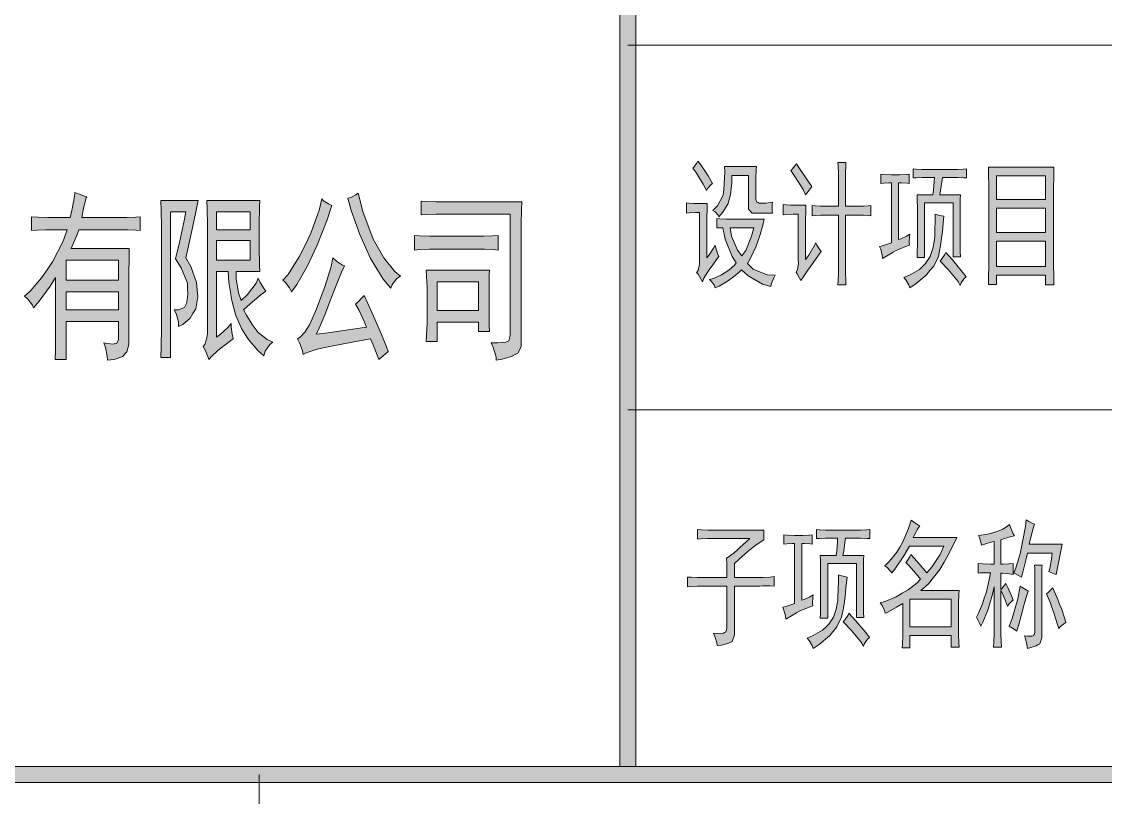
# Model space of a CAD drawing. Header units: millimetres. Extents: x 0 to 207, y 0 to 293.
# Drawn here: x 59.2 to 92.52, y 241.94 to 265.78 of the extents above; entities that cross this region are included whole.
import ezdxf

# ---------------------------------------------------------------- set-up
doc = ezdxf.new("R2010")
doc.units = ezdxf.units.MM

msp = doc.modelspace()

# ---------------------------------------------------------------- hatches: boundary and pattern name
h = msp.add_hatch(color=0)
h.dxf.hatch_style = 2
h.paths.add_polyline_path([(77.593472, 287.224611), (78.087361, 287.224611), (78.087361, 242.883972), (77.593472, 242.883972)])
h = msp.add_hatch(color=0)
h.dxf.hatch_style = 2
h.paths.add_polyline_path([(79.992361, 261.485944), (80.084083, 261.376583), (80.313389, 261.037917), (80.443917, 260.805083), (80.398056, 260.76275), (80.306333, 260.653389), (80.260472, 260.589889), (80.161694, 260.780389), (79.950028, 261.119056), (79.840667, 261.27075), (79.875944, 261.3025), (79.950028, 261.411861)])
h = msp.add_hatch(color=0)
h.dxf.hatch_style = 2
h.paths.add_polyline_path([(81.759778, 259.891389), (81.661, 259.891389), (81.555167, 260.007806), (81.548111, 260.124222), (81.548111, 261.052028), (81.036583, 261.052028), (81.036583, 260.819194), (81.001306, 260.455833), (80.9625, 260.321778), (80.923694, 260.19125), (80.764944, 259.916083), (80.641472, 259.774972), (80.620306, 259.831417), (80.528583, 259.933722), (80.458028, 259.972528), (80.602667, 260.113639), (80.768472, 260.438194), (80.789639, 260.621639), (80.807278, 260.805083), (80.824917, 261.154333), (80.817861, 261.320139), (81.795056, 261.320139), (81.788, 261.217833), (81.780944, 260.970889), (81.780944, 260.819194), (81.780944, 260.371167), (81.780944, 260.307667), (81.812694, 260.226528), (81.844444, 260.215944), (81.879722, 260.201833), (81.967917, 260.194778), (82.027889, 260.198306), (82.084333, 260.201833), (82.218389, 260.215944), (82.292472, 260.223), (82.281889, 260.141861), (82.281889, 259.972528), (82.292472, 259.891389)])
h = msp.add_hatch(color=0)
h.dxf.hatch_style = 2
h.paths.add_polyline_path([(83.02625, 261.401278), (83.100333, 261.295444), (83.340222, 260.946194), (83.5025, 260.706306), (83.449583, 260.639278), (83.350806, 260.512278), (83.304944, 260.455833), (83.230861, 260.614583), (83.001556, 260.988528), (82.849861, 261.203722), (82.892194, 261.242528), (82.980389, 261.344833)])
h = msp.add_hatch(color=0)
h.dxf.hatch_style = 2
h.paths.add_polyline_path([(84.317417, 260.106583), (84.317417, 260.935611), (84.317417, 261.101417), (84.310361, 261.358944), (84.303306, 261.450667), (84.546722, 261.450667), (84.543194, 261.344833), (84.536139, 261.154333), (84.536139, 261.069667), (84.536139, 260.106583), (85.012389, 260.106583), (85.082944, 260.106583), (85.234639, 260.113639), (85.315778, 260.124222), (85.315778, 259.806722), (85.227583, 259.817306), (85.082944, 259.824361), (85.0265, 259.824361), (84.536139, 259.824361), (84.536139, 258.162778), (84.536139, 258.064), (84.543194, 257.824111), (84.546722, 257.683), (84.303306, 257.683), (84.310361, 257.824111), (84.317417, 258.056944), (84.317417, 258.148667), (84.317417, 259.824361), (83.862333, 259.824361), (83.774139, 259.824361), (83.601278, 259.817306), (83.513083, 259.806722), (83.513083, 260.124222), (83.601278, 260.113639), (83.763556, 260.106583), (83.841167, 260.106583)])
h = msp.add_hatch(color=0)
h.dxf.hatch_style = 2
h.paths.add_polyline_path([(87.884, 261.235472), (87.975722, 261.235472), (88.162694, 261.242528), (88.257944, 261.253111), (88.257944, 260.970889), (88.162694, 260.977944), (87.975722, 260.988528), (87.884, 260.988528), (87.513583, 260.988528), (87.495944, 260.854472), (87.453611, 260.589889), (87.432444, 260.455833), (88.070972, 260.455833), (88.063917, 260.332361), (88.056861, 260.057194), (88.056861, 259.909028), (88.056861, 259.076472), (88.056861, 258.970639), (88.063917, 258.702528), (88.070972, 258.547306), (87.848722, 258.547306), (87.848722, 260.205361), (86.966778, 260.205361), (86.966778, 258.529667), (86.733944, 258.529667), (86.741, 258.677833), (86.744528, 258.945944), (86.744528, 259.062361), (86.744528, 259.909028), (86.744528, 260.0325), (86.741, 260.307667), (86.733944, 260.455833), (87.220778, 260.455833), (87.238417, 260.596944), (87.263111, 260.861528), (87.266639, 260.988528), (86.977361, 260.988528), (86.889167, 260.988528), (86.70925, 260.977944), (86.617528, 260.970889), (86.617528, 261.253111), (86.70925, 261.242528), (86.889167, 261.235472), (86.977361, 261.235472)])
h = msp.add_hatch(color=0)
h.paths.add_polyline_path([(90.942583, 261.3025), (90.935528, 261.062611), (90.928472, 260.604), (90.928472, 260.388806), (90.928472, 258.445), (90.928472, 258.321528), (90.935528, 257.940528), (90.942583, 257.683), (90.685056, 257.683), (90.685056, 257.982861), (89.175167, 257.982861), (89.175167, 257.700639), (88.93175, 257.700639), (88.935278, 257.922889), (88.942333, 258.279194), (88.942333, 258.41325), (88.942333, 260.388806), (88.942333, 260.663972), (88.935278, 261.119056), (88.93175, 261.3025)])
h.paths.add_polyline_path([(90.685056, 258.247444), (90.685056, 259.027083), (89.175167, 259.027083), (89.175167, 258.247444)])
h.paths.add_polyline_path([(90.685056, 259.291667), (90.685056, 260.039556), (89.175167, 260.039556), (89.175167, 259.291667)])
h.paths.add_polyline_path([(90.685056, 260.307667), (90.685056, 261.037917), (89.175167, 261.037917), (89.175167, 260.307667)])
h = msp.add_hatch(color=0)
h.dxf.hatch_style = 2
h.paths.add_polyline_path([(86.501111, 258.910667), (86.39175, 258.868333), (86.187139, 258.783667), (86.095417, 258.737806), (86.000167, 258.691944), (85.792028, 258.572), (85.675611, 258.497917), (85.665028, 258.596694), (85.619167, 258.780139), (85.583889, 258.861278), (85.675611, 258.885972), (85.855528, 258.945944), (85.943722, 258.977694), (85.943722, 260.819194), (85.866111, 260.819194), (85.703833, 260.812139), (85.619167, 260.805083), (85.619167, 261.087306), (85.717944, 261.076722), (85.943722, 261.069667), (86.070722, 261.069667), (86.197722, 261.069667), (86.409389, 261.076722), (86.490528, 261.087306), (86.490528, 260.805083), (86.427028, 260.812139), (86.261222, 260.819194), (86.162444, 260.819194), (86.162444, 259.076472), (86.240056, 259.101167), (86.412917, 259.185833), (86.511694, 259.242278), (86.501111, 259.161139), (86.494056, 258.995333)])
h = msp.add_hatch(color=0)
h.paths.add_polyline_path([(59.287833, 257.340806), (59.46775, 257.496028), (59.813472, 257.898194), (59.986333, 258.148667), (60.155667, 258.395611), (60.466111, 259.012972), (60.603694, 259.376333), (60.046306, 259.376333), (59.940472, 259.376333), (59.668833, 259.36575), (59.506556, 259.355167), (59.506556, 259.774972), (59.707639, 259.764389), (60.0075, 259.753806), (60.109806, 259.753806), (60.698944, 259.753806), (60.758917, 260.018389), (60.829472, 260.406444), (60.836528, 260.526389), (60.952944, 260.484056), (61.139917, 260.417028), (61.210472, 260.395861), (61.185778, 260.360583), (61.108167, 260.039556), (61.05525, 259.753806), (62.311139, 259.753806), (62.441667, 259.753806), (62.713306, 259.764389), (62.850889, 259.774972), (62.850889, 259.355167), (62.713306, 259.36575), (62.466361, 259.376333), (62.357, 259.376333), (60.96, 259.376333), (60.907083, 259.231694), (60.790667, 258.945944), (60.730694, 258.801306), (62.512222, 258.801306), (62.505167, 258.522611), (62.494583, 258.025194), (62.494583, 257.806472), (62.494583, 256.010833), (62.494583, 255.855611), (62.434611, 255.629833), (62.371111, 255.559278), (62.311139, 255.485194), (62.046556, 255.389944), (61.845472, 255.368778), (61.838417, 255.49225), (61.781972, 255.756833), (61.736111, 255.901472), (61.852528, 255.880306), (62.021861, 255.866194), (62.078306, 255.880306), (62.131222, 255.890889), (62.184139, 256.010833), (62.184139, 256.123722), (62.184139, 256.564694), (60.575472, 256.564694), (60.575472, 255.389944), (60.233278, 255.389944), (60.240333, 255.668639), (60.247389, 256.144889), (60.247389, 256.342444), (60.247389, 257.915833), (60.085111, 257.65125), (59.746444, 257.185583), (59.566528, 256.9845), (59.534778, 257.062111), (59.397194, 257.242028)])
h.paths.add_polyline_path([(62.184139, 257.827639), (62.184139, 258.448528), (60.575472, 258.448528), (60.575472, 257.827639)])
h.paths.add_polyline_path([(62.184139, 256.921), (62.184139, 257.471333), (60.575472, 257.471333), (60.575472, 256.921)])
h = msp.add_hatch(color=0)
h.dxf.hatch_style = 2
h.paths.add_polyline_path([(64.635944, 260.282972), (64.494833, 259.630333), (64.300806, 258.744861), (64.247889, 258.512028), (64.403111, 258.247444), (64.5795, 257.760611), (64.604194, 257.538361), (64.625361, 257.316111), (64.561861, 256.95275), (64.470139, 256.808111), (64.381944, 256.663472), (64.163222, 256.465917), (64.029167, 256.409472), (64.022111, 256.554111), (63.951556, 256.808111), (63.891583, 256.921), (64.029167, 256.921), (64.209083, 256.995083), (64.247889, 257.072694), (64.286694, 257.150306), (64.318444, 257.400778), (64.307861, 257.573639), (64.300806, 257.742972), (64.113833, 258.205111), (63.937444, 258.490861), (64.060917, 258.988278), (64.216139, 259.707944), (64.247889, 259.930194), (63.782222, 259.930194), (63.782222, 255.456972), (63.485889, 255.456972), (63.496472, 255.767417), (63.503528, 256.377722), (63.503528, 256.674056), (63.503528, 259.266972), (63.503528, 259.464528), (63.496472, 259.976056), (63.485889, 260.282972)])
h = msp.add_hatch(color=0)
h.paths.add_polyline_path([(66.526833, 260.282972), (66.51625, 260.085417), (66.509194, 259.531556), (66.509194, 259.178778), (66.509194, 258.833056), (66.51625, 258.293306), (66.526833, 258.092222), (65.796583, 258.092222), (65.796583, 257.880556), (65.874194, 257.439583), (65.951806, 257.20675), (66.152889, 257.393722), (66.417472, 257.739444), (66.477444, 257.894667), (66.540944, 257.760611), (66.657361, 257.559528), (66.710278, 257.496028), (66.572694, 257.393722), (66.2305, 257.107972), (66.029417, 256.921), (66.114083, 256.751667), (66.294, 256.465917), (66.385722, 256.342444), (66.477444, 256.2225), (66.749083, 256.010833), (66.929, 255.922639), (66.83375, 255.855611), (66.696167, 255.647472), (66.650306, 255.502833), (66.463333, 255.668639), (66.174056, 256.007306), (66.068222, 256.176639), (65.962389, 256.3495), (65.793056, 256.748139), (65.726028, 256.973917), (65.662528, 257.203222), (65.570806, 257.760611), (65.549639, 258.092222), (65.193333, 258.092222), (65.193333, 256.077861), (65.316806, 256.166056), (65.542583, 256.377722), (65.641361, 256.497667), (65.648417, 256.398889), (65.680167, 256.166056), (65.704861, 256.032), (65.634306, 255.979083), (65.450861, 255.834444), (65.337972, 255.74625), (65.228611, 255.658056), (65.038111, 255.481667), (64.9605, 255.389944), (64.92875, 255.481667), (64.844083, 255.679222), (64.787639, 255.788583), (64.837028, 255.855611), (64.897, 256.056694), (64.914639, 256.187222), (64.914639, 259.309306), (64.914639, 259.531556), (64.904056, 260.018389), (64.897, 260.282972)])
h.paths.add_polyline_path([(66.2305, 258.448528), (66.2305, 259.044722), (65.193333, 259.044722), (65.193333, 258.448528)])
h.paths.add_polyline_path([(66.2305, 259.376333), (66.2305, 259.930194), (65.193333, 259.930194), (65.193333, 259.376333)])
h = msp.add_hatch(color=0)
h.dxf.hatch_style = 2
h.paths.add_polyline_path([(68.742278, 260.12775), (68.594111, 259.686778), (68.290722, 258.910667), (68.1355, 258.579056), (67.980278, 258.247444), (67.662778, 257.693583), (67.5005, 257.471333), (67.440528, 257.594806), (67.306472, 257.771194), (67.239444, 257.827639), (67.401722, 258.004028), (67.740389, 258.547306), (67.920306, 258.910667), (68.096694, 259.277556), (68.354222, 259.986639), (68.431833, 260.328833), (68.48475, 260.272389), (68.639972, 260.173611)])
h = msp.add_hatch(color=0)
h.dxf.hatch_style = 2
h.paths.add_polyline_path([(69.546611, 260.505222), (69.694778, 259.940778), (70.00875, 259.090583), (70.174556, 258.801306), (70.340361, 258.512028), (70.679028, 258.092222), (70.848361, 257.958167), (70.739, 257.880556), (70.594361, 257.693583), (70.555556, 257.584222), (70.322722, 257.859389), (69.927611, 258.501444), (69.765333, 258.868333), (69.603056, 259.231694), (69.338472, 259.976056), (69.236167, 260.35), (69.320833, 260.374694), (69.476056, 260.448778)])
h = msp.add_hatch(color=0)
h.dxf.hatch_style = 2
h.paths.add_polyline_path([(74.584278, 260.240639), (74.577222, 259.997222), (74.566639, 259.563306), (74.566639, 259.376333), (74.566639, 255.922639), (74.559583, 255.778), (74.457278, 255.583972), (74.3585, 255.534583), (74.26325, 255.485194), (73.981028, 255.404056), (73.794056, 255.368778), (73.794056, 255.467556), (73.716444, 255.735667), (73.638833, 255.901472), (73.839917, 255.901472), (74.086861, 255.922639), (74.132722, 255.943806), (74.182111, 255.9685), (74.227972, 256.134306), (74.227972, 256.278944), (74.227972, 259.863167), (72.090139, 259.863167), (71.949028, 259.863167), (71.645639, 259.852583), (71.483361, 259.842), (71.483361, 260.261806), (71.645639, 260.251222), (71.941972, 260.240639), (72.0725, 260.240639)])
h = msp.add_hatch(color=0)
h.dxf.hatch_style = 2
h.paths.add_polyline_path([(80.281639, 260.19125), (80.278111, 260.039556), (80.271056, 259.707944), (80.271056, 259.5245), (80.271056, 258.512028), (80.345139, 258.610806), (80.475667, 258.811889), (80.528583, 258.910667), (80.542694, 258.829528), (80.602667, 258.653139), (80.641472, 258.561417), (80.567389, 258.462639), (80.429806, 258.272139), (80.362778, 258.180417), (80.299278, 258.088694), (80.182861, 257.891139), (80.133472, 257.781778), (80.091139, 257.8735), (80.002944, 258.014611), (79.957083, 258.064), (80.002944, 258.131028), (80.048806, 258.321528), (80.048806, 258.445), (80.048806, 259.909028), (79.928861, 259.909028), (79.72425, 259.898444), (79.643111, 259.891389), (79.643111, 260.205361), (79.720722, 260.198306), (79.875944, 260.19125), (79.957083, 260.19125)])
h = msp.add_hatch(color=0)
h.dxf.hatch_style = 2
h.paths.add_polyline_path([(83.315528, 260.138333), (83.312, 259.983111), (83.304944, 259.6515), (83.304944, 259.475111), (83.304944, 258.462639), (83.403722, 258.60375), (83.558944, 258.861278), (83.618917, 258.977694), (83.654194, 258.910667), (83.735333, 258.780139), (83.781194, 258.713111), (83.456639, 258.247444), (83.379028, 258.138083), (83.234389, 257.922889), (83.163833, 257.817056), (83.125028, 257.891139), (83.047417, 258.021667), (83.015667, 258.081639), (83.054472, 258.148667), (83.08975, 258.346222), (83.082694, 258.480278), (83.082694, 259.856111), (82.927472, 259.856111), (82.694639, 259.849056), (82.620556, 259.842), (82.620556, 260.155972), (82.712278, 260.148917), (82.839278, 260.138333), (82.874556, 260.138333)])
h = msp.add_hatch(color=0)
h.paths.add_polyline_path([(80.574444, 259.725583), (80.666167, 259.715), (80.874306, 259.707944), (80.990722, 259.707944), (82.038472, 259.707944), (82.003194, 259.559778), (81.907944, 259.231694), (81.844444, 259.051778), (81.784472, 258.875389), (81.618667, 258.522611), (81.516361, 258.346222), (81.699806, 258.173361), (82.130194, 257.989917), (82.373611, 257.982861), (82.32775, 257.90525), (82.257194, 257.732389), (82.236028, 257.633611), (81.985556, 257.707694), (81.537528, 257.965222), (81.339972, 258.148667), (81.265889, 258.081639), (81.085972, 257.937), (80.980139, 257.855861), (80.874306, 257.77825), (80.648528, 257.647722), (80.528583, 257.598333), (80.503889, 257.665361), (80.415694, 257.788833), (80.352194, 257.848806), (80.479194, 257.880556), (80.722611, 257.989917), (80.8355, 258.064), (80.948389, 258.138083), (81.12125, 258.289778), (81.177694, 258.363861), (81.050694, 258.554361), (80.839028, 259.094111), (80.757889, 259.443361), (80.574444, 259.443361)])
h.paths.add_polyline_path([(81.350556, 258.579056), (81.466972, 258.744861), (81.646889, 259.178778), (81.713917, 259.443361), (80.990722, 259.443361), (81.033056, 259.185833), (81.212972, 258.751917)])
h = msp.add_hatch(color=0)
h.dxf.hatch_style = 2
h.paths.add_polyline_path([(87.559444, 259.792611), (87.548861, 259.690306), (87.524167, 259.461), (87.513583, 259.326944), (87.499472, 259.192889), (87.457139, 258.893028), (87.425389, 258.727222), (87.393639, 258.561417), (87.245472, 258.258028), (87.129056, 258.123972), (87.012639, 257.986389), (86.705722, 257.725333), (86.511694, 257.598333), (86.483472, 257.683), (86.39175, 257.84175), (86.32825, 257.915833), (86.51875, 257.989917), (86.8045, 258.155722), (86.903278, 258.247444), (86.998528, 258.339167), (87.136111, 258.554361), (87.181972, 258.677833), (87.224306, 258.804833), (87.273694, 259.072944), (87.28075, 259.217583), (87.284278, 259.362222), (87.291333, 259.68325), (87.291333, 259.856111), (87.351306, 259.842), (87.481833, 259.806722)])
h = msp.add_hatch(color=0)
h.dxf.hatch_style = 2
h.paths.add_polyline_path([(73.314278, 259.178778), (73.413056, 259.178778), (73.684694, 259.189361), (73.854028, 259.199944), (73.854028, 258.755444), (73.69175, 258.769556), (73.430694, 258.780139), (73.328389, 258.780139), (71.885528, 258.780139), (71.740889, 258.780139), (71.4375, 258.769556), (71.282278, 258.755444), (71.282278, 259.199944), (71.4375, 259.189361), (71.740889, 259.178778), (71.885528, 259.178778)])
h = msp.add_hatch(color=0)
h.dxf.hatch_style = 2
h.paths.add_polyline_path([(87.615889, 258.677833), (87.8205, 258.455583), (88.134472, 258.081639), (88.243833, 257.929944), (88.187389, 257.880556), (88.092139, 257.750028), (88.056861, 257.665361), (87.993361, 257.788833), (87.686444, 258.162778), (87.443028, 258.41325), (87.499472, 258.487333), (87.587667, 258.621389)])
h = msp.add_hatch(color=0)
h.dxf.hatch_style = 2
h.paths.add_polyline_path([(69.811194, 256.388306), (69.747694, 256.543528), (69.578361, 256.896306), (69.469, 257.097389), (69.546611, 257.164417), (69.677139, 257.294944), (69.733583, 257.361972), (69.85, 257.118556), (70.065194, 256.63525), (70.1675, 256.398889), (70.266278, 256.162528), (70.4215, 255.778), (70.477944, 255.636889), (70.393278, 255.569861), (70.245111, 255.446389), (70.181611, 255.389944), (70.13575, 255.524), (70.012278, 255.845028), (69.934667, 256.032), (69.416083, 255.933222), (68.682306, 255.788583), (68.470639, 255.74625), (68.255444, 255.700389), (67.952056, 255.601611), (67.856806, 255.545167), (67.835639, 255.658056), (67.750972, 255.901472), (67.687472, 256.032), (67.765083, 256.077861), (67.91325, 256.233083), (67.980278, 256.342444), (68.050833, 256.455333), (68.255444, 256.921), (68.393028, 257.273778), (68.527083, 257.626556), (68.717583, 258.247444), (68.7705, 258.512028), (68.886917, 258.41325), (69.066833, 258.293306), (69.130333, 258.268611), (69.042139, 258.081639), (68.816361, 257.517194), (68.671722, 257.139722), (68.527083, 256.765778), (68.322472, 256.278944), (68.2625, 256.166056), (68.618806, 256.211917), (69.391389, 256.321278)])
h = msp.add_hatch(color=0)
h.paths.add_polyline_path([(73.592972, 258.138083), (73.582389, 257.982861), (73.575333, 257.65125), (73.575333, 257.471333), (73.575333, 256.9845), (73.575333, 256.808111), (73.582389, 256.44475), (73.592972, 256.25425), (73.250778, 256.25425), (73.250778, 256.543528), (71.980778, 256.543528), (71.980778, 255.943806), (71.638583, 255.943806), (71.656222, 256.144889), (71.670333, 256.497667), (71.670333, 256.652889), (71.670333, 257.471333), (71.670333, 257.615972), (71.656222, 257.947583), (71.638583, 258.138083)])
h.paths.add_polyline_path([(73.250778, 256.896306), (73.250778, 257.781778), (71.980778, 257.781778), (71.980778, 256.896306)])
h = msp.add_hatch(color=0)
h.paths.add_polyline_path([(86.815083, 250.28525), (86.786861, 250.242917), (86.737472, 250.15825), (86.716306, 250.119444), (86.695139, 250.077111), (86.64575, 249.978333), (86.617528, 249.918361), (87.954556, 249.918361), (87.884, 249.770194), (87.689972, 249.392722), (87.562972, 249.163417), (87.4395, 248.934111), (87.083194, 248.500194), (86.850361, 248.292056), (88.025111, 248.292056), (88.018056, 248.168583), (88.011, 247.911056), (88.011, 247.777), (88.011, 247.096139), (88.011, 246.955028), (88.018056, 246.679861), (88.025111, 246.549333), (87.778167, 246.549333), (87.778167, 246.912694), (86.511694, 246.912694), (86.511694, 246.531694), (86.278861, 246.531694), (86.285917, 246.648111), (86.292972, 246.912694), (86.292972, 247.064389), (86.292972, 247.893417), (86.098944, 247.777), (85.834361, 247.628833), (85.75675, 247.593556), (85.735583, 247.678222), (85.657972, 247.833444), (85.605056, 247.911056), (85.75675, 247.949861), (86.091889, 248.101556), (86.275333, 248.207389), (86.458778, 248.31675), (86.741, 248.531944), (86.839778, 248.641306), (86.70925, 248.807111), (86.483472, 249.064639), (86.384694, 249.156361), (86.427028, 249.20575), (86.508167, 249.329222), (86.546972, 249.403306), (86.733944, 249.188111), (86.977361, 248.905889), (87.037333, 248.838861), (87.181972, 248.997611), (87.443028, 249.403306), (87.559444, 249.653778), (86.501111, 249.653778), (86.32825, 249.353917), (86.053083, 248.948222), (85.954306, 248.838861), (85.919028, 248.88825), (85.816722, 248.997611), (85.746167, 249.054056), (85.880222, 249.181056), (86.109528, 249.466806), (86.204778, 249.629083), (86.300028, 249.791361), (86.476417, 250.200583), (86.557556, 250.451056), (86.635167, 250.391083), (86.762167, 250.309944)])
h.paths.add_polyline_path([(87.778167, 247.177278), (87.778167, 248.023944), (86.511694, 248.023944), (86.511694, 247.177278)])
h = msp.add_hatch(color=0)
h.dxf.hatch_style = 2
h.paths.add_polyline_path([(88.557806, 247.477139), (88.621306, 247.593556), (88.744778, 247.879306), (88.801222, 248.052167), (88.861194, 248.2215), (88.952917, 248.616611), (88.988194, 248.838861), (88.864722, 248.838861), (88.681278, 248.831806), (88.617778, 248.821222), (88.617778, 249.121083), (88.744778, 249.114028), (88.988194, 249.103444), (89.104611, 249.103444), (89.104611, 249.801944), (89.048167, 249.784306), (88.854139, 249.727861), (88.720083, 249.685528), (88.698917, 249.77725), (88.653056, 249.925417), (88.628361, 249.985389), (88.702444, 249.992444), (88.8365, 250.013611), (88.896472, 250.027722), (88.952917, 250.038306), (89.069333, 250.066528), (89.129306, 250.084167), (89.18575, 250.101806), (89.295111, 250.144139), (89.348028, 250.168833), (89.400944, 250.193528), (89.517361, 250.267611), (89.580861, 250.317), (89.616139, 250.207639), (89.690222, 250.034778), (89.732556, 249.96775), (89.633778, 249.950111), (89.425639, 249.893667), (89.31275, 249.851333), (89.31275, 249.103444), (89.37625, 249.103444), (89.563222, 249.114028), (89.686694, 249.121083), (89.686694, 248.789472), (89.563222, 248.807111), (89.37625, 248.821222), (89.31275, 248.821222), (89.31275, 248.323806), (89.348028, 248.366139), (89.425639, 248.457861), (89.464444, 248.50725), (89.524417, 248.383778), (89.633778, 248.12625), (89.686694, 247.992194), (89.644361, 247.960444), (89.559694, 247.868722), (89.510306, 247.80875), (89.453861, 247.974556), (89.355083, 248.217972), (89.31275, 248.292056), (89.31275, 247.064389), (89.31275, 246.979722), (89.319806, 246.722194), (89.326861, 246.549333), (89.079917, 246.549333), (89.094028, 246.715139), (89.104611, 246.972667), (89.104611, 247.064389), (89.104611, 248.408472), (89.051694, 248.175639), (88.952917, 247.819333), (88.907056, 247.692333), (88.861194, 247.568861), (88.755361, 247.318389), (88.698917, 247.194917), (88.663639, 247.269), (88.593083, 247.410111)])
h = msp.add_hatch(color=0)
h.dxf.hatch_style = 2
h.paths.add_polyline_path([(90.349917, 250.334639), (90.318167, 250.242917), (90.237028, 249.936), (90.184111, 249.720806), (91.196583, 249.720806), (91.009611, 248.789472), (90.953167, 248.807111), (90.843806, 248.845917), (90.790889, 248.874139), (90.812056, 248.972917), (90.864972, 249.255139), (90.893194, 249.438583), (90.127667, 249.438583), (90.085333, 249.262194), (89.993611, 248.898833), (89.940694, 248.704806), (89.870139, 248.747139), (89.75725, 248.807111), (89.707861, 248.821222), (89.785472, 249.01525), (89.905417, 249.417417), (89.94775, 249.629083), (89.990083, 249.84075), (90.064167, 250.260556), (90.092389, 250.465167), (90.166472, 250.415778), (90.297, 250.34875)])
h = msp.add_hatch(color=0)
h.dxf.hatch_style = 2
h.paths.add_polyline_path([(80.479194, 246.979722), (80.61325, 246.972667), (80.782583, 246.98325), (80.817861, 247.004417), (80.853139, 247.025583), (80.888417, 247.127889), (80.888417, 247.212556), (80.888417, 248.422583), (80.062917, 248.422583), (79.981778, 248.422583), (79.78775, 248.415528), (79.678389, 248.408472), (79.678389, 248.704806), (79.78775, 248.69775), (79.981778, 248.690694), (80.062917, 248.690694), (80.888417, 248.690694), (80.888417, 248.821222), (80.881361, 249.121083), (80.874306, 249.286889), (80.955444, 249.336278), (81.12125, 249.463278), (81.205917, 249.537361), (81.290583, 249.611444), (81.484611, 249.784306), (81.5975, 249.886611), (80.412167, 249.886611), (80.288694, 249.886611), (80.0735, 249.876028), (79.981778, 249.868972), (79.981778, 250.168833), (80.101722, 250.15825), (80.306333, 250.151194), (80.387472, 250.151194), (82.027889, 250.151194), (82.027889, 249.851333), (81.939694, 249.801944), (81.745667, 249.667889), (81.643361, 249.58675), (81.537528, 249.502083), (81.276472, 249.26925), (81.12125, 249.121083), (81.12125, 248.690694), (81.897361, 248.690694), (81.996139, 248.690694), (82.218389, 248.704806), (82.338333, 248.722444), (82.338333, 248.422583), (82.218389, 248.433167), (81.996139, 248.433167), (81.897361, 248.422583), (81.12125, 248.422583), (81.12125, 247.096139), (81.12125, 246.930333), (81.054222, 246.72925), (80.987194, 246.6975), (80.920167, 246.66575), (80.719083, 246.612833), (80.585028, 246.598722), (80.574444, 246.690444), (80.521528, 246.880944)])
h = msp.add_hatch(color=0)
h.dxf.hatch_style = 2
h.paths.add_polyline_path([(83.527194, 247.826389), (83.414306, 247.784056), (83.213222, 247.699389), (83.117972, 247.653528), (83.02625, 247.607667), (82.818111, 247.487722), (82.701694, 247.410111), (82.687583, 247.512417), (82.641722, 247.692333), (82.606444, 247.777), (82.701694, 247.801694), (82.881611, 247.858139), (82.966278, 247.893417), (82.966278, 249.734917), (82.892194, 249.734917), (82.729917, 249.727861), (82.641722, 249.720806), (82.641722, 250.003028), (82.7405, 249.992444), (82.966278, 249.985389), (83.096806, 249.985389), (83.223806, 249.985389), (83.431944, 249.992444), (83.513083, 250.003028), (83.513083, 249.720806), (83.449583, 249.727861), (83.287306, 249.734917), (83.188528, 249.734917), (83.188528, 247.992194), (83.262611, 248.016889), (83.439, 248.101556), (83.537778, 248.158), (83.527194, 248.076861), (83.520139, 247.911056)])
h = msp.add_hatch(color=0)
h.dxf.hatch_style = 2
h.paths.add_polyline_path([(84.910083, 250.151194), (85.001806, 250.151194), (85.188778, 250.15825), (85.2805, 250.168833), (85.2805, 249.886611), (85.188778, 249.893667), (85.001806, 249.900722), (84.910083, 249.900722), (84.536139, 249.900722), (84.5185, 249.770194), (84.479694, 249.502083), (84.455, 249.371556), (85.093528, 249.371556), (85.09, 249.244556), (85.082944, 248.972917), (85.082944, 248.821222), (85.082944, 247.992194), (85.082944, 247.882833), (85.09, 247.61825), (85.093528, 247.4595), (84.874806, 247.4595), (84.874806, 249.121083), (83.989333, 249.121083), (83.989333, 247.445389), (83.7565, 247.445389), (83.763556, 247.593556), (83.770611, 247.858139), (83.770611, 247.974556), (83.770611, 248.821222), (83.770611, 248.948222), (83.763556, 249.219861), (83.7565, 249.371556), (84.246861, 249.371556), (84.2645, 249.512667), (84.285667, 249.77725), (84.292722, 249.900722), (84.003444, 249.900722), (83.91525, 249.900722), (83.735333, 249.893667), (83.643611, 249.886611), (83.643611, 250.168833), (83.735333, 250.15825), (83.91525, 250.151194), (84.003444, 250.151194)])
h = msp.add_hatch(color=0)
h.dxf.hatch_style = 2
h.paths.add_polyline_path([(90.579222, 249.071694), (90.575694, 248.987028), (90.568639, 248.69775), (90.568639, 248.489611), (90.568639, 246.997361), (90.568639, 246.838611), (90.512194, 246.651639), (90.452222, 246.623417), (90.395778, 246.595194), (90.2335, 246.53875), (90.127667, 246.514056), (90.110028, 246.623417), (90.064167, 246.813917), (90.035944, 246.895056), (90.134722, 246.888), (90.26525, 246.888), (90.297, 246.895056), (90.32875, 246.905639), (90.3605, 247.004417), (90.3605, 247.096139), (90.3605, 248.489611), (90.3605, 248.680111), (90.353444, 248.972917), (90.349917, 249.071694)])
h = msp.add_hatch(color=0)
h.dxf.hatch_style = 2
h.paths.add_polyline_path([(84.582, 248.704806), (84.571417, 248.606028), (84.546722, 248.373194), (84.536139, 248.242667), (84.525556, 248.108611), (84.483222, 247.80875), (84.447944, 247.642944), (84.416194, 247.477139), (84.268028, 247.17375), (84.151611, 247.036167), (84.038722, 246.902111), (83.728278, 246.637528), (83.537778, 246.514056), (83.509556, 246.598722), (83.414306, 246.753944), (83.350806, 246.831556), (83.541306, 246.905639), (83.830583, 247.071444), (83.925833, 247.163167), (84.021083, 247.254889), (84.162194, 247.470083), (84.204528, 247.593556), (84.250389, 247.717028), (84.299778, 247.988667), (84.303306, 248.133306), (84.310361, 248.277944), (84.317417, 248.598972), (84.317417, 248.771833), (84.373861, 248.757722), (84.507917, 248.722444)])
h = msp.add_hatch(color=0)
h.dxf.hatch_style = 2
h.paths.add_polyline_path([(90.152361, 248.274417), (90.117083, 248.175639), (90.046528, 247.939278), (90.01125, 247.801694), (89.975972, 247.664111), (89.870139, 247.286639), (89.803111, 247.04675), (89.732556, 247.096139), (89.616139, 247.170222), (89.570278, 247.194917), (89.662, 247.42775), (89.831333, 248.041583), (89.905417, 248.422583), (89.965389, 248.383778), (90.085333, 248.309694)])
h = msp.add_hatch(color=0)
h.dxf.hatch_style = 2
h.paths.add_polyline_path([(90.907306, 248.373194), (90.953167, 248.267361), (91.059, 248.016889), (91.115444, 247.875778), (91.171889, 247.734667), (91.270667, 247.452444), (91.313, 247.311333), (91.242444, 247.269), (91.133083, 247.177278), (91.09075, 247.127889), (91.034306, 247.311333), (90.928472, 247.632361), (90.882611, 247.769944), (90.83675, 247.904), (90.748556, 248.115667), (90.70975, 248.193278), (90.762667, 248.232083), (90.861444, 248.323806)])
h = msp.add_hatch(color=0)
h.dxf.hatch_style = 2
h.paths.add_polyline_path([(84.641972, 247.593556), (84.846583, 247.371306), (85.157028, 246.997361), (85.269917, 246.845667), (85.209944, 246.796278), (85.118222, 246.66575), (85.082944, 246.581083), (85.019444, 246.704556), (84.712528, 247.0785), (84.465583, 247.328972), (84.525556, 247.403056), (84.61375, 247.537111)])
h = msp.add_hatch(color=0)
h.dxf.hatch_style = 2
h.paths.add_polyline_path([(201.9935, 242.883972), (201.9935, 242.390083), (25.124833, 242.390083), (25.124833, 242.883972)])

# ---------------------------------------------------------------- linework, layer by layer
at = {"color": 0, "lineweight": 0}
for points in [[(77.593472, 287.224611), (78.087361, 287.224611), (78.087361, 242.883972), (77.593472, 242.883972)], [(79.992361, 261.485944), (80.084083, 261.376583), (80.313389, 261.037917), (80.443917, 260.805083), (80.398056, 260.76275), (80.306333, 260.653389), (80.260472, 260.589889), (80.161694, 260.780389), (79.950028, 261.119056), (79.840667, 261.27075), (79.875944, 261.3025), (79.950028, 261.411861)], [(81.759778, 259.891389), (81.661, 259.891389), (81.555167, 260.007806), (81.548111, 260.124222), (81.548111, 261.052028), (81.036583, 261.052028), (81.036583, 260.819194), (81.001306, 260.455833), (80.9625, 260.321778), (80.923694, 260.19125), (80.764944, 259.916083), (80.641472, 259.774972), (80.620306, 259.831417), (80.528583, 259.933722), (80.458028, 259.972528), (80.602667, 260.113639), (80.768472, 260.438194), (80.789639, 260.621639), (80.807278, 260.805083), (80.824917, 261.154333), (80.817861, 261.320139), (81.795056, 261.320139), (81.788, 261.217833), (81.780944, 260.970889), (81.780944, 260.819194), (81.780944, 260.371167), (81.780944, 260.307667), (81.812694, 260.226528), (81.844444, 260.215944), (81.879722, 260.201833), (81.967917, 260.194778), (82.027889, 260.198306), (82.084333, 260.201833), (82.218389, 260.215944), (82.292472, 260.223), (82.281889, 260.141861), (82.281889, 259.972528), (82.292472, 259.891389)], [(83.02625, 261.401278), (83.100333, 261.295444), (83.340222, 260.946194), (83.5025, 260.706306), (83.449583, 260.639278), (83.350806, 260.512278), (83.304944, 260.455833), (83.230861, 260.614583), (83.001556, 260.988528), (82.849861, 261.203722), (82.892194, 261.242528), (82.980389, 261.344833)], [(84.317417, 260.106583), (84.317417, 260.935611), (84.317417, 261.101417), (84.310361, 261.358944), (84.303306, 261.450667), (84.546722, 261.450667), (84.543194, 261.344833), (84.536139, 261.154333), (84.536139, 261.069667), (84.536139, 260.106583), (85.012389, 260.106583), (85.082944, 260.106583), (85.234639, 260.113639), (85.315778, 260.124222), (85.315778, 259.806722), (85.227583, 259.817306), (85.082944, 259.824361), (85.0265, 259.824361), (84.536139, 259.824361), (84.536139, 258.162778), (84.536139, 258.064), (84.543194, 257.824111), (84.546722, 257.683), (84.303306, 257.683), (84.310361, 257.824111), (84.317417, 258.056944), (84.317417, 258.148667), (84.317417, 259.824361), (83.862333, 259.824361), (83.774139, 259.824361), (83.601278, 259.817306), (83.513083, 259.806722), (83.513083, 260.124222), (83.601278, 260.113639), (83.763556, 260.106583), (83.841167, 260.106583)], [(87.884, 261.235472), (87.975722, 261.235472), (88.162694, 261.242528), (88.257944, 261.253111), (88.257944, 260.970889), (88.162694, 260.977944), (87.975722, 260.988528), (87.884, 260.988528), (87.513583, 260.988528), (87.495944, 260.854472), (87.453611, 260.589889), (87.432444, 260.455833), (88.070972, 260.455833), (88.063917, 260.332361), (88.056861, 260.057194), (88.056861, 259.909028), (88.056861, 259.076472), (88.056861, 258.970639), (88.063917, 258.702528), (88.070972, 258.547306), (87.848722, 258.547306), (87.848722, 260.205361), (86.966778, 260.205361), (86.966778, 258.529667), (86.733944, 258.529667), (86.741, 258.677833), (86.744528, 258.945944), (86.744528, 259.062361), (86.744528, 259.909028), (86.744528, 260.0325), (86.741, 260.307667), (86.733944, 260.455833), (87.220778, 260.455833), (87.238417, 260.596944), (87.263111, 260.861528), (87.266639, 260.988528), (86.977361, 260.988528), (86.889167, 260.988528), (86.70925, 260.977944), (86.617528, 260.970889), (86.617528, 261.253111), (86.70925, 261.242528), (86.889167, 261.235472), (86.977361, 261.235472)], [(90.942583, 261.3025), (90.935528, 261.062611), (90.928472, 260.604), (90.928472, 260.388806), (90.928472, 258.445), (90.928472, 258.321528), (90.935528, 257.940528), (90.942583, 257.683), (90.685056, 257.683), (90.685056, 257.982861), (89.175167, 257.982861), (89.175167, 257.700639), (88.93175, 257.700639), (88.935278, 257.922889), (88.942333, 258.279194), (88.942333, 258.41325), (88.942333, 260.388806), (88.942333, 260.663972), (88.935278, 261.119056), (88.93175, 261.3025)], [(86.501111, 258.910667), (86.39175, 258.868333), (86.187139, 258.783667), (86.095417, 258.737806), (86.000167, 258.691944), (85.792028, 258.572), (85.675611, 258.497917), (85.665028, 258.596694), (85.619167, 258.780139), (85.583889, 258.861278), (85.675611, 258.885972), (85.855528, 258.945944), (85.943722, 258.977694), (85.943722, 260.819194), (85.866111, 260.819194), (85.703833, 260.812139), (85.619167, 260.805083), (85.619167, 261.087306), (85.717944, 261.076722), (85.943722, 261.069667), (86.070722, 261.069667), (86.197722, 261.069667), (86.409389, 261.076722), (86.490528, 261.087306), (86.490528, 260.805083), (86.427028, 260.812139), (86.261222, 260.819194), (86.162444, 260.819194), (86.162444, 259.076472), (86.240056, 259.101167), (86.412917, 259.185833), (86.511694, 259.242278), (86.501111, 259.161139), (86.494056, 258.995333)], [(90.685056, 260.307667), (90.685056, 261.037917), (89.175167, 261.037917), (89.175167, 260.307667)], [(59.287833, 257.340806), (59.46775, 257.496028), (59.813472, 257.898194), (59.986333, 258.148667), (60.155667, 258.395611), (60.466111, 259.012972), (60.603694, 259.376333), (60.046306, 259.376333), (59.940472, 259.376333), (59.668833, 259.36575), (59.506556, 259.355167), (59.506556, 259.774972), (59.707639, 259.764389), (60.0075, 259.753806), (60.109806, 259.753806), (60.698944, 259.753806), (60.758917, 260.018389), (60.829472, 260.406444), (60.836528, 260.526389), (60.952944, 260.484056), (61.139917, 260.417028), (61.210472, 260.395861), (61.185778, 260.360583), (61.108167, 260.039556), (61.05525, 259.753806), (62.311139, 259.753806), (62.441667, 259.753806), (62.713306, 259.764389), (62.850889, 259.774972), (62.850889, 259.355167), (62.713306, 259.36575), (62.466361, 259.376333), (62.357, 259.376333), (60.96, 259.376333), (60.907083, 259.231694), (60.790667, 258.945944), (60.730694, 258.801306), (62.512222, 258.801306), (62.505167, 258.522611), (62.494583, 258.025194), (62.494583, 257.806472), (62.494583, 256.010833), (62.494583, 255.855611), (62.434611, 255.629833), (62.371111, 255.559278), (62.311139, 255.485194), (62.046556, 255.389944), (61.845472, 255.368778), (61.838417, 255.49225), (61.781972, 255.756833), (61.736111, 255.901472), (61.852528, 255.880306), (62.021861, 255.866194), (62.078306, 255.880306), (62.131222, 255.890889), (62.184139, 256.010833), (62.184139, 256.123722), (62.184139, 256.564694), (60.575472, 256.564694), (60.575472, 255.389944), (60.233278, 255.389944), (60.240333, 255.668639), (60.247389, 256.144889), (60.247389, 256.342444), (60.247389, 257.915833), (60.085111, 257.65125), (59.746444, 257.185583), (59.566528, 256.9845), (59.534778, 257.062111), (59.397194, 257.242028)], [(64.635944, 260.282972), (64.494833, 259.630333), (64.300806, 258.744861), (64.247889, 258.512028), (64.403111, 258.247444), (64.5795, 257.760611), (64.604194, 257.538361), (64.625361, 257.316111), (64.561861, 256.95275), (64.470139, 256.808111), (64.381944, 256.663472), (64.163222, 256.465917), (64.029167, 256.409472), (64.022111, 256.554111), (63.951556, 256.808111), (63.891583, 256.921), (64.029167, 256.921), (64.209083, 256.995083), (64.247889, 257.072694), (64.286694, 257.150306), (64.318444, 257.400778), (64.307861, 257.573639), (64.300806, 257.742972), (64.113833, 258.205111), (63.937444, 258.490861), (64.060917, 258.988278), (64.216139, 259.707944), (64.247889, 259.930194), (63.782222, 259.930194), (63.782222, 255.456972), (63.485889, 255.456972), (63.496472, 255.767417), (63.503528, 256.377722), (63.503528, 256.674056), (63.503528, 259.266972), (63.503528, 259.464528), (63.496472, 259.976056), (63.485889, 260.282972)], [(66.526833, 260.282972), (66.51625, 260.085417), (66.509194, 259.531556), (66.509194, 259.178778), (66.509194, 258.833056), (66.51625, 258.293306), (66.526833, 258.092222), (65.796583, 258.092222), (65.796583, 257.880556), (65.874194, 257.439583), (65.951806, 257.20675), (66.152889, 257.393722), (66.417472, 257.739444), (66.477444, 257.894667), (66.540944, 257.760611), (66.657361, 257.559528), (66.710278, 257.496028), (66.572694, 257.393722), (66.2305, 257.107972), (66.029417, 256.921), (66.114083, 256.751667), (66.294, 256.465917), (66.385722, 256.342444), (66.477444, 256.2225), (66.749083, 256.010833), (66.929, 255.922639), (66.83375, 255.855611), (66.696167, 255.647472), (66.650306, 255.502833), (66.463333, 255.668639), (66.174056, 256.007306), (66.068222, 256.176639), (65.962389, 256.3495), (65.793056, 256.748139), (65.726028, 256.973917), (65.662528, 257.203222), (65.570806, 257.760611), (65.549639, 258.092222), (65.193333, 258.092222), (65.193333, 256.077861), (65.316806, 256.166056), (65.542583, 256.377722), (65.641361, 256.497667), (65.648417, 256.398889), (65.680167, 256.166056), (65.704861, 256.032), (65.634306, 255.979083), (65.450861, 255.834444), (65.337972, 255.74625), (65.228611, 255.658056), (65.038111, 255.481667), (64.9605, 255.389944), (64.92875, 255.481667), (64.844083, 255.679222), (64.787639, 255.788583), (64.837028, 255.855611), (64.897, 256.056694), (64.914639, 256.187222), (64.914639, 259.309306), (64.914639, 259.531556), (64.904056, 260.018389), (64.897, 260.282972)], [(68.742278, 260.12775), (68.594111, 259.686778), (68.290722, 258.910667), (68.1355, 258.579056), (67.980278, 258.247444), (67.662778, 257.693583), (67.5005, 257.471333), (67.440528, 257.594806), (67.306472, 257.771194), (67.239444, 257.827639), (67.401722, 258.004028), (67.740389, 258.547306), (67.920306, 258.910667), (68.096694, 259.277556), (68.354222, 259.986639), (68.431833, 260.328833), (68.48475, 260.272389), (68.639972, 260.173611)], [(69.546611, 260.505222), (69.694778, 259.940778), (70.00875, 259.090583), (70.174556, 258.801306), (70.340361, 258.512028), (70.679028, 258.092222), (70.848361, 257.958167), (70.739, 257.880556), (70.594361, 257.693583), (70.555556, 257.584222), (70.322722, 257.859389), (69.927611, 258.501444), (69.765333, 258.868333), (69.603056, 259.231694), (69.338472, 259.976056), (69.236167, 260.35), (69.320833, 260.374694), (69.476056, 260.448778)], [(74.584278, 260.240639), (74.577222, 259.997222), (74.566639, 259.563306), (74.566639, 259.376333), (74.566639, 255.922639), (74.559583, 255.778), (74.457278, 255.583972), (74.3585, 255.534583), (74.26325, 255.485194), (73.981028, 255.404056), (73.794056, 255.368778), (73.794056, 255.467556), (73.716444, 255.735667), (73.638833, 255.901472), (73.839917, 255.901472), (74.086861, 255.922639), (74.132722, 255.943806), (74.182111, 255.9685), (74.227972, 256.134306), (74.227972, 256.278944), (74.227972, 259.863167), (72.090139, 259.863167), (71.949028, 259.863167), (71.645639, 259.852583), (71.483361, 259.842), (71.483361, 260.261806), (71.645639, 260.251222), (71.941972, 260.240639), (72.0725, 260.240639)], [(66.2305, 259.376333), (66.2305, 259.930194), (65.193333, 259.930194), (65.193333, 259.376333)], [(80.281639, 260.19125), (80.278111, 260.039556), (80.271056, 259.707944), (80.271056, 259.5245), (80.271056, 258.512028), (80.345139, 258.610806), (80.475667, 258.811889), (80.528583, 258.910667), (80.542694, 258.829528), (80.602667, 258.653139), (80.641472, 258.561417), (80.567389, 258.462639), (80.429806, 258.272139), (80.362778, 258.180417), (80.299278, 258.088694), (80.182861, 257.891139), (80.133472, 257.781778), (80.091139, 257.8735), (80.002944, 258.014611), (79.957083, 258.064), (80.002944, 258.131028), (80.048806, 258.321528), (80.048806, 258.445), (80.048806, 259.909028), (79.928861, 259.909028), (79.72425, 259.898444), (79.643111, 259.891389), (79.643111, 260.205361), (79.720722, 260.198306), (79.875944, 260.19125), (79.957083, 260.19125)], [(83.315528, 260.138333), (83.312, 259.983111), (83.304944, 259.6515), (83.304944, 259.475111), (83.304944, 258.462639), (83.403722, 258.60375), (83.558944, 258.861278), (83.618917, 258.977694), (83.654194, 258.910667), (83.735333, 258.780139), (83.781194, 258.713111), (83.456639, 258.247444), (83.379028, 258.138083), (83.234389, 257.922889), (83.163833, 257.817056), (83.125028, 257.891139), (83.047417, 258.021667), (83.015667, 258.081639), (83.054472, 258.148667), (83.08975, 258.346222), (83.082694, 258.480278), (83.082694, 259.856111), (82.927472, 259.856111), (82.694639, 259.849056), (82.620556, 259.842), (82.620556, 260.155972), (82.712278, 260.148917), (82.839278, 260.138333), (82.874556, 260.138333)], [(90.685056, 259.291667), (90.685056, 260.039556), (89.175167, 260.039556), (89.175167, 259.291667)], [(80.574444, 259.725583), (80.666167, 259.715), (80.874306, 259.707944), (80.990722, 259.707944), (82.038472, 259.707944), (82.003194, 259.559778), (81.907944, 259.231694), (81.844444, 259.051778), (81.784472, 258.875389), (81.618667, 258.522611), (81.516361, 258.346222), (81.699806, 258.173361), (82.130194, 257.989917), (82.373611, 257.982861), (82.32775, 257.90525), (82.257194, 257.732389), (82.236028, 257.633611), (81.985556, 257.707694), (81.537528, 257.965222), (81.339972, 258.148667), (81.265889, 258.081639), (81.085972, 257.937), (80.980139, 257.855861), (80.874306, 257.77825), (80.648528, 257.647722), (80.528583, 257.598333), (80.503889, 257.665361), (80.415694, 257.788833), (80.352194, 257.848806), (80.479194, 257.880556), (80.722611, 257.989917), (80.8355, 258.064), (80.948389, 258.138083), (81.12125, 258.289778), (81.177694, 258.363861), (81.050694, 258.554361), (80.839028, 259.094111), (80.757889, 259.443361), (80.574444, 259.443361)], [(87.559444, 259.792611), (87.548861, 259.690306), (87.524167, 259.461), (87.513583, 259.326944), (87.499472, 259.192889), (87.457139, 258.893028), (87.425389, 258.727222), (87.393639, 258.561417), (87.245472, 258.258028), (87.129056, 258.123972), (87.012639, 257.986389), (86.705722, 257.725333), (86.511694, 257.598333), (86.483472, 257.683), (86.39175, 257.84175), (86.32825, 257.915833), (86.51875, 257.989917), (86.8045, 258.155722), (86.903278, 258.247444), (86.998528, 258.339167), (87.136111, 258.554361), (87.181972, 258.677833), (87.224306, 258.804833), (87.273694, 259.072944), (87.28075, 259.217583), (87.284278, 259.362222), (87.291333, 259.68325), (87.291333, 259.856111), (87.351306, 259.842), (87.481833, 259.806722)], [(81.350556, 258.579056), (81.466972, 258.744861), (81.646889, 259.178778), (81.713917, 259.443361), (80.990722, 259.443361), (81.033056, 259.185833), (81.212972, 258.751917)], [(66.2305, 258.448528), (66.2305, 259.044722), (65.193333, 259.044722), (65.193333, 258.448528)], [(73.314278, 259.178778), (73.413056, 259.178778), (73.684694, 259.189361), (73.854028, 259.199944), (73.854028, 258.755444), (73.69175, 258.769556), (73.430694, 258.780139), (73.328389, 258.780139), (71.885528, 258.780139), (71.740889, 258.780139), (71.4375, 258.769556), (71.282278, 258.755444), (71.282278, 259.199944), (71.4375, 259.189361), (71.740889, 259.178778), (71.885528, 259.178778)], [(90.685056, 258.247444), (90.685056, 259.027083), (89.175167, 259.027083), (89.175167, 258.247444)], [(87.615889, 258.677833), (87.8205, 258.455583), (88.134472, 258.081639), (88.243833, 257.929944), (88.187389, 257.880556), (88.092139, 257.750028), (88.056861, 257.665361), (87.993361, 257.788833), (87.686444, 258.162778), (87.443028, 258.41325), (87.499472, 258.487333), (87.587667, 258.621389)], [(62.184139, 257.827639), (62.184139, 258.448528), (60.575472, 258.448528), (60.575472, 257.827639)], [(69.811194, 256.388306), (69.747694, 256.543528), (69.578361, 256.896306), (69.469, 257.097389), (69.546611, 257.164417), (69.677139, 257.294944), (69.733583, 257.361972), (69.85, 257.118556), (70.065194, 256.63525), (70.1675, 256.398889), (70.266278, 256.162528), (70.4215, 255.778), (70.477944, 255.636889), (70.393278, 255.569861), (70.245111, 255.446389), (70.181611, 255.389944), (70.13575, 255.524), (70.012278, 255.845028), (69.934667, 256.032), (69.416083, 255.933222), (68.682306, 255.788583), (68.470639, 255.74625), (68.255444, 255.700389), (67.952056, 255.601611), (67.856806, 255.545167), (67.835639, 255.658056), (67.750972, 255.901472), (67.687472, 256.032), (67.765083, 256.077861), (67.91325, 256.233083), (67.980278, 256.342444), (68.050833, 256.455333), (68.255444, 256.921), (68.393028, 257.273778), (68.527083, 257.626556), (68.717583, 258.247444), (68.7705, 258.512028), (68.886917, 258.41325), (69.066833, 258.293306), (69.130333, 258.268611), (69.042139, 258.081639), (68.816361, 257.517194), (68.671722, 257.139722), (68.527083, 256.765778), (68.322472, 256.278944), (68.2625, 256.166056), (68.618806, 256.211917), (69.391389, 256.321278)], [(73.592972, 258.138083), (73.582389, 257.982861), (73.575333, 257.65125), (73.575333, 257.471333), (73.575333, 256.9845), (73.575333, 256.808111), (73.582389, 256.44475), (73.592972, 256.25425), (73.250778, 256.25425), (73.250778, 256.543528), (71.980778, 256.543528), (71.980778, 255.943806), (71.638583, 255.943806), (71.656222, 256.144889), (71.670333, 256.497667), (71.670333, 256.652889), (71.670333, 257.471333), (71.670333, 257.615972), (71.656222, 257.947583), (71.638583, 258.138083)], [(73.250778, 256.896306), (73.250778, 257.781778), (71.980778, 257.781778), (71.980778, 256.896306)], [(62.184139, 256.921), (62.184139, 257.471333), (60.575472, 257.471333), (60.575472, 256.921)], [(86.815083, 250.28525), (86.786861, 250.242917), (86.737472, 250.15825), (86.716306, 250.119444), (86.695139, 250.077111), (86.64575, 249.978333), (86.617528, 249.918361), (87.954556, 249.918361), (87.884, 249.770194), (87.689972, 249.392722), (87.562972, 249.163417), (87.4395, 248.934111), (87.083194, 248.500194), (86.850361, 248.292056), (88.025111, 248.292056), (88.018056, 248.168583), (88.011, 247.911056), (88.011, 247.777), (88.011, 247.096139), (88.011, 246.955028), (88.018056, 246.679861), (88.025111, 246.549333), (87.778167, 246.549333), (87.778167, 246.912694), (86.511694, 246.912694), (86.511694, 246.531694), (86.278861, 246.531694), (86.285917, 246.648111), (86.292972, 246.912694), (86.292972, 247.064389), (86.292972, 247.893417), (86.098944, 247.777), (85.834361, 247.628833), (85.75675, 247.593556), (85.735583, 247.678222), (85.657972, 247.833444), (85.605056, 247.911056), (85.75675, 247.949861), (86.091889, 248.101556), (86.275333, 248.207389), (86.458778, 248.31675), (86.741, 248.531944), (86.839778, 248.641306), (86.70925, 248.807111), (86.483472, 249.064639), (86.384694, 249.156361), (86.427028, 249.20575), (86.508167, 249.329222), (86.546972, 249.403306), (86.733944, 249.188111), (86.977361, 248.905889), (87.037333, 248.838861), (87.181972, 248.997611), (87.443028, 249.403306), (87.559444, 249.653778), (86.501111, 249.653778), (86.32825, 249.353917), (86.053083, 248.948222), (85.954306, 248.838861), (85.919028, 248.88825), (85.816722, 248.997611), (85.746167, 249.054056), (85.880222, 249.181056), (86.109528, 249.466806), (86.204778, 249.629083), (86.300028, 249.791361), (86.476417, 250.200583), (86.557556, 250.451056), (86.635167, 250.391083), (86.762167, 250.309944)], [(88.557806, 247.477139), (88.621306, 247.593556), (88.744778, 247.879306), (88.801222, 248.052167), (88.861194, 248.2215), (88.952917, 248.616611), (88.988194, 248.838861), (88.864722, 248.838861), (88.681278, 248.831806), (88.617778, 248.821222), (88.617778, 249.121083), (88.744778, 249.114028), (88.988194, 249.103444), (89.104611, 249.103444), (89.104611, 249.801944), (89.048167, 249.784306), (88.854139, 249.727861), (88.720083, 249.685528), (88.698917, 249.77725), (88.653056, 249.925417), (88.628361, 249.985389), (88.702444, 249.992444), (88.8365, 250.013611), (88.896472, 250.027722), (88.952917, 250.038306), (89.069333, 250.066528), (89.129306, 250.084167), (89.18575, 250.101806), (89.295111, 250.144139), (89.348028, 250.168833), (89.400944, 250.193528), (89.517361, 250.267611), (89.580861, 250.317), (89.616139, 250.207639), (89.690222, 250.034778), (89.732556, 249.96775), (89.633778, 249.950111), (89.425639, 249.893667), (89.31275, 249.851333), (89.31275, 249.103444), (89.37625, 249.103444), (89.563222, 249.114028), (89.686694, 249.121083), (89.686694, 248.789472), (89.563222, 248.807111), (89.37625, 248.821222), (89.31275, 248.821222), (89.31275, 248.323806), (89.348028, 248.366139), (89.425639, 248.457861), (89.464444, 248.50725), (89.524417, 248.383778), (89.633778, 248.12625), (89.686694, 247.992194), (89.644361, 247.960444), (89.559694, 247.868722), (89.510306, 247.80875), (89.453861, 247.974556), (89.355083, 248.217972), (89.31275, 248.292056), (89.31275, 247.064389), (89.31275, 246.979722), (89.319806, 246.722194), (89.326861, 246.549333), (89.079917, 246.549333), (89.094028, 246.715139), (89.104611, 246.972667), (89.104611, 247.064389), (89.104611, 248.408472), (89.051694, 248.175639), (88.952917, 247.819333), (88.907056, 247.692333), (88.861194, 247.568861), (88.755361, 247.318389), (88.698917, 247.194917), (88.663639, 247.269), (88.593083, 247.410111)], [(90.349917, 250.334639), (90.318167, 250.242917), (90.237028, 249.936), (90.184111, 249.720806), (91.196583, 249.720806), (91.009611, 248.789472), (90.953167, 248.807111), (90.843806, 248.845917), (90.790889, 248.874139), (90.812056, 248.972917), (90.864972, 249.255139), (90.893194, 249.438583), (90.127667, 249.438583), (90.085333, 249.262194), (89.993611, 248.898833), (89.940694, 248.704806), (89.870139, 248.747139), (89.75725, 248.807111), (89.707861, 248.821222), (89.785472, 249.01525), (89.905417, 249.417417), (89.94775, 249.629083), (89.990083, 249.84075), (90.064167, 250.260556), (90.092389, 250.465167), (90.166472, 250.415778), (90.297, 250.34875)], [(80.479194, 246.979722), (80.61325, 246.972667), (80.782583, 246.98325), (80.817861, 247.004417), (80.853139, 247.025583), (80.888417, 247.127889), (80.888417, 247.212556), (80.888417, 248.422583), (80.062917, 248.422583), (79.981778, 248.422583), (79.78775, 248.415528), (79.678389, 248.408472), (79.678389, 248.704806), (79.78775, 248.69775), (79.981778, 248.690694), (80.062917, 248.690694), (80.888417, 248.690694), (80.888417, 248.821222), (80.881361, 249.121083), (80.874306, 249.286889), (80.955444, 249.336278), (81.12125, 249.463278), (81.205917, 249.537361), (81.290583, 249.611444), (81.484611, 249.784306), (81.5975, 249.886611), (80.412167, 249.886611), (80.288694, 249.886611), (80.0735, 249.876028), (79.981778, 249.868972), (79.981778, 250.168833), (80.101722, 250.15825), (80.306333, 250.151194), (80.387472, 250.151194), (82.027889, 250.151194), (82.027889, 249.851333), (81.939694, 249.801944), (81.745667, 249.667889), (81.643361, 249.58675), (81.537528, 249.502083), (81.276472, 249.26925), (81.12125, 249.121083), (81.12125, 248.690694), (81.897361, 248.690694), (81.996139, 248.690694), (82.218389, 248.704806), (82.338333, 248.722444), (82.338333, 248.422583), (82.218389, 248.433167), (81.996139, 248.433167), (81.897361, 248.422583), (81.12125, 248.422583), (81.12125, 247.096139), (81.12125, 246.930333), (81.054222, 246.72925), (80.987194, 246.6975), (80.920167, 246.66575), (80.719083, 246.612833), (80.585028, 246.598722), (80.574444, 246.690444), (80.521528, 246.880944)], [(83.527194, 247.826389), (83.414306, 247.784056), (83.213222, 247.699389), (83.117972, 247.653528), (83.02625, 247.607667), (82.818111, 247.487722), (82.701694, 247.410111), (82.687583, 247.512417), (82.641722, 247.692333), (82.606444, 247.777), (82.701694, 247.801694), (82.881611, 247.858139), (82.966278, 247.893417), (82.966278, 249.734917), (82.892194, 249.734917), (82.729917, 249.727861), (82.641722, 249.720806), (82.641722, 250.003028), (82.7405, 249.992444), (82.966278, 249.985389), (83.096806, 249.985389), (83.223806, 249.985389), (83.431944, 249.992444), (83.513083, 250.003028), (83.513083, 249.720806), (83.449583, 249.727861), (83.287306, 249.734917), (83.188528, 249.734917), (83.188528, 247.992194), (83.262611, 248.016889), (83.439, 248.101556), (83.537778, 248.158), (83.527194, 248.076861), (83.520139, 247.911056)], [(84.910083, 250.151194), (85.001806, 250.151194), (85.188778, 250.15825), (85.2805, 250.168833), (85.2805, 249.886611), (85.188778, 249.893667), (85.001806, 249.900722), (84.910083, 249.900722), (84.536139, 249.900722), (84.5185, 249.770194), (84.479694, 249.502083), (84.455, 249.371556), (85.093528, 249.371556), (85.09, 249.244556), (85.082944, 248.972917), (85.082944, 248.821222), (85.082944, 247.992194), (85.082944, 247.882833), (85.09, 247.61825), (85.093528, 247.4595), (84.874806, 247.4595), (84.874806, 249.121083), (83.989333, 249.121083), (83.989333, 247.445389), (83.7565, 247.445389), (83.763556, 247.593556), (83.770611, 247.858139), (83.770611, 247.974556), (83.770611, 248.821222), (83.770611, 248.948222), (83.763556, 249.219861), (83.7565, 249.371556), (84.246861, 249.371556), (84.2645, 249.512667), (84.285667, 249.77725), (84.292722, 249.900722), (84.003444, 249.900722), (83.91525, 249.900722), (83.735333, 249.893667), (83.643611, 249.886611), (83.643611, 250.168833), (83.735333, 250.15825), (83.91525, 250.151194), (84.003444, 250.151194)], [(90.579222, 249.071694), (90.575694, 248.987028), (90.568639, 248.69775), (90.568639, 248.489611), (90.568639, 246.997361), (90.568639, 246.838611), (90.512194, 246.651639), (90.452222, 246.623417), (90.395778, 246.595194), (90.2335, 246.53875), (90.127667, 246.514056), (90.110028, 246.623417), (90.064167, 246.813917), (90.035944, 246.895056), (90.134722, 246.888), (90.26525, 246.888), (90.297, 246.895056), (90.32875, 246.905639), (90.3605, 247.004417), (90.3605, 247.096139), (90.3605, 248.489611), (90.3605, 248.680111), (90.353444, 248.972917), (90.349917, 249.071694)], [(84.582, 248.704806), (84.571417, 248.606028), (84.546722, 248.373194), (84.536139, 248.242667), (84.525556, 248.108611), (84.483222, 247.80875), (84.447944, 247.642944), (84.416194, 247.477139), (84.268028, 247.17375), (84.151611, 247.036167), (84.038722, 246.902111), (83.728278, 246.637528), (83.537778, 246.514056), (83.509556, 246.598722), (83.414306, 246.753944), (83.350806, 246.831556), (83.541306, 246.905639), (83.830583, 247.071444), (83.925833, 247.163167), (84.021083, 247.254889), (84.162194, 247.470083), (84.204528, 247.593556), (84.250389, 247.717028), (84.299778, 247.988667), (84.303306, 248.133306), (84.310361, 248.277944), (84.317417, 248.598972), (84.317417, 248.771833), (84.373861, 248.757722), (84.507917, 248.722444)], [(90.152361, 248.274417), (90.117083, 248.175639), (90.046528, 247.939278), (90.01125, 247.801694), (89.975972, 247.664111), (89.870139, 247.286639), (89.803111, 247.04675), (89.732556, 247.096139), (89.616139, 247.170222), (89.570278, 247.194917), (89.662, 247.42775), (89.831333, 248.041583), (89.905417, 248.422583), (89.965389, 248.383778), (90.085333, 248.309694)], [(90.907306, 248.373194), (90.953167, 248.267361), (91.059, 248.016889), (91.115444, 247.875778), (91.171889, 247.734667), (91.270667, 247.452444), (91.313, 247.311333), (91.242444, 247.269), (91.133083, 247.177278), (91.09075, 247.127889), (91.034306, 247.311333), (90.928472, 247.632361), (90.882611, 247.769944), (90.83675, 247.904), (90.748556, 248.115667), (90.70975, 248.193278), (90.762667, 248.232083), (90.861444, 248.323806)], [(87.778167, 247.177278), (87.778167, 248.023944), (86.511694, 248.023944), (86.511694, 247.177278)], [(84.641972, 247.593556), (84.846583, 247.371306), (85.157028, 246.997361), (85.269917, 246.845667), (85.209944, 246.796278), (85.118222, 246.66575), (85.082944, 246.581083), (85.019444, 246.704556), (84.712528, 247.0785), (84.465583, 247.328972), (84.525556, 247.403056), (84.61375, 247.537111)], [(201.9935, 242.883972), (201.9935, 242.390083), (25.124833, 242.390083), (25.124833, 242.883972)]]:
    msp.add_lwpolyline(points, close=True, dxfattribs=at)
for points in [[(77.840417, 265.052528), (201.9935, 265.052528)], [(77.840417, 253.844778), (201.9935, 253.844778)], [(66.509194, 242.637028), (66.509194, 15.889111)]]:
    msp.add_lwpolyline(points, dxfattribs=at)

doc.saveas('drawing.dxf')
